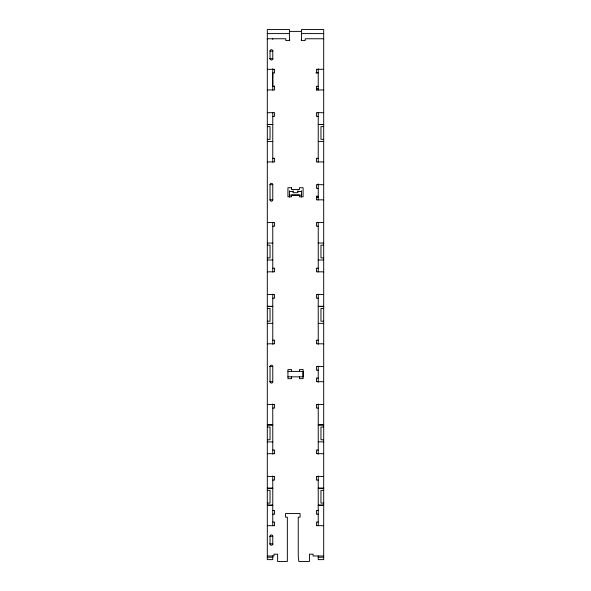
<?xml version="1.0" encoding="UTF-8"?>
<svg xmlns="http://www.w3.org/2000/svg" width="591" height="591" viewBox="0 0 591 591"><rect width="100%" height="100%" fill="white"/><g stroke="black" fill="none" stroke-linecap="round" stroke-linejoin="round"><path stroke-width="0.89" d="M267.309 39.309L267.309 38.762L285.785 38.762L285.785 40.58L289.42 40.58L289.42 29.55L267.309 29.55L267.309 559.625L272.769 559.633L272.769 555.828M315.853 72.907L317.677 72.479M289.42 31.397L301.543 31.397M267.309 33.606L289.42 33.606M301.543 33.606L323.691 33.606M323.691 38.762L305.178 38.762L305.178 40.58L301.543 40.58L301.543 29.55L323.691 29.55L323.691 559.625L318.231 559.633L318.231 555.828M289.42 40.099L289.871 40.099M301.092 40.099L301.543 40.099M269.865 51.122L272.769 51.122M269.865 58.701L272.769 58.701M267.309 69.31L274.586 69.31L274.586 72.944L272.769 72.944L272.769 86.316L274.586 86.316M323.691 69.31L316.414 69.31L316.414 72.944L318.231 72.944M318.231 86.316L316.414 86.316L316.414 90.15M272.769 86.589L274.586 86.589M316.414 88.731L318.231 88.731M267.309 89.95L274.586 89.95L274.586 85.983M316.414 89.95L323.691 89.95M267.309 112.689L274.586 112.689L274.586 116.324L272.769 116.324M323.691 112.689L316.414 112.689L316.414 116.324L318.231 116.324M267.309 124.465L272.769 124.465M318.231 124.465L323.691 124.465M267.309 124.538L272.769 124.538M318.231 124.538L323.691 124.538M267.309 126.614L270.035 126.614L270.035 139.35L267.309 139.35M323.691 126.614L320.965 126.614L320.965 139.35L323.691 139.35M267.309 141.426L272.769 141.5M318.231 141.426L323.691 141.5M272.769 158.307L274.586 158.307L274.586 161.941L267.309 161.941M318.231 158.307L316.414 158.307L316.414 161.941L323.691 161.941M269.865 184.68L272.769 184.68L272.769 199.832A1.367 1.367 0 0 1 271.402 201.199A1.367 1.367 0 0 1 270.035 199.832L270.035 184.68A1.367 1.367 0 0 1 271.402 183.313A1.367 1.367 0 0 1 272.769 184.68M323.691 184.68L316.414 184.68L316.414 188.315L318.231 188.315M289.42 191.477L293.055 191.477M297.908 191.477L301.543 191.477M289.42 195.156L301.543 195.156M318.231 196.197L316.414 196.197L316.414 199.832L323.691 199.832M316.769 197.357L318.15 197.357M269.865 199.832L272.769 199.832M267.309 222.563L274.586 222.563L274.586 226.205L272.769 226.205M323.691 222.563L316.414 222.563L316.414 226.205L318.231 226.205M267.309 243.086L272.769 243.086M318.231 243.012L323.691 243.086M267.309 245.162L270.035 245.162L270.035 257.898L267.309 257.898M323.691 245.162L320.965 245.162L320.965 257.898L323.691 257.898M267.309 259.974L272.769 259.974M318.231 259.974L323.691 259.974M272.769 268.188L274.586 268.188L274.586 271.823L267.309 271.823M318.231 268.188L316.414 268.188L316.414 271.823L323.691 271.823M267.309 294.554L274.586 294.554L274.586 298.196L272.769 298.196M323.691 294.554L316.414 294.554L316.414 298.196L318.231 298.196M267.309 306.33L272.769 306.33M318.231 306.33L323.691 306.33M267.309 306.411L272.769 306.411M318.231 306.411L323.691 306.411M267.309 308.487L270.035 308.487L270.035 321.216L267.309 321.216M323.691 308.487L320.965 308.487L320.965 321.216L323.691 321.216M267.309 323.366L272.769 323.292M318.231 323.366L323.691 323.366M272.769 340.172L274.586 340.172L274.586 343.814L267.309 343.814M318.231 340.172L316.414 340.172L316.414 343.814L323.691 343.814M269.695 366.546L272.769 366.546L272.769 381.705A1.367 1.367 0 0 1 271.402 383.064A1.367 1.367 0 0 1 270.035 381.705L270.035 366.546A1.367 1.367 0 0 1 271.402 365.186A1.367 1.367 0 0 1 272.769 366.546M323.691 366.546L316.414 366.546L316.414 370.188L318.231 370.188M287.92 371.399L303.08 371.399L303.08 376.851L287.92 376.851M318.231 378.063L316.414 378.063L316.414 381.705L323.691 381.705M269.695 381.705L272.769 381.705M267.309 404.436L274.586 404.436L274.586 408.071L272.769 408.071M323.691 404.436L316.414 404.436L316.414 408.071L318.231 408.071M267.309 424.877L272.769 424.877M318.231 424.877L323.691 424.877M267.309 424.959L272.769 424.959M318.231 424.959L323.691 424.959M267.309 427.034L270.035 427.034L270.035 439.763L267.309 439.763M323.691 427.034L320.965 427.034L320.965 439.763L323.691 439.763M267.309 441.913L272.769 441.913M318.231 441.839L323.691 441.839M272.769 450.054L274.586 450.054L274.586 453.696L267.309 453.696M318.231 450.054L316.414 450.054L316.414 453.696L323.691 453.696M267.309 476.427L274.586 476.427L274.586 480.062L272.769 480.062M323.691 476.427L316.414 476.427L316.414 480.062L318.231 480.062M267.309 488.203L272.769 488.203M318.231 488.203L323.691 488.203M267.309 488.277L272.769 488.277M318.231 488.277L323.691 488.277M267.309 490.353L270.035 490.353L270.035 503.089L267.309 503.089M323.691 490.353L320.965 490.353L320.965 503.089L323.691 503.089M267.309 505.165L272.769 505.165M318.231 505.165L323.691 505.165M267.309 505.239L272.769 505.239M318.231 505.239L323.691 505.239M272.769 510.528L274.586 510.528L274.586 514.163L272.769 514.163M318.231 510.528L316.414 510.528L316.414 514.163L318.231 514.163M272.769 522.045L274.586 522.045L274.586 525.68L267.309 525.68M318.231 522.045L316.414 522.045L316.414 525.68L323.691 525.68M269.695 536.288L272.769 536.288L272.769 544.555M269.695 543.868L272.769 543.868M267.309 555.991L273.98 555.991L273.98 554.173L277.615 554.173L277.615 561.45L287.344 561.45L287.344 517.191L285.527 517.191L285.527 513.557L300.073 513.557L300.073 517.191L298.256 517.191L298.256 555.991L298.832 561.45L309.44 561.45L309.44 554.173L313.082 554.173L313.082 555.991L323.691 555.991M267.309 557.21L272.769 557.21M318.231 557.21L323.691 557.21M318.231 68.852L318.231 90.179M318.231 112.689L318.231 162.17M318.231 183.927L318.231 200.061M318.231 222.563L318.231 272.052M318.231 294.104L318.231 344.265M318.231 366.095L318.231 382.155M318.231 403.978L318.231 454.147M318.231 475.969L318.231 525.68M301.543 190.716L301.543 197.106M299.452 371.399L299.452 369.574L303.094 369.574L303.094 378.668L299.452 378.668L299.452 376.851M297.908 190.716L297.908 192.696L293.055 192.696L293.055 190.716M291.57 371.399L291.57 369.574L287.935 369.574L287.935 378.668L291.57 378.668L291.57 376.851M289.42 190.716L289.42 197.106M272.769 38.762L272.769 39.309M272.769 50.442L272.769 59.381M272.769 68.755L272.769 78.344M272.769 79.63L272.769 90.179M272.769 112.438L272.769 162.17M272.769 222.46L272.769 272.052M272.769 294.104L272.769 344.309M272.769 403.941L272.769 454.147M272.769 475.969L272.769 525.68M270.035 58.701L270.035 51.04A1.367 1.367 0 0 1 271.402 49.674A1.367 1.367 0 0 1 272.769 51.04M272.769 58.62A1.367 1.367 0 0 1 271.402 59.987A1.367 1.367 0 0 1 270.035 58.62M272.769 536.288A1.367 1.367 0 0 0 271.402 534.929A1.367 1.367 0 0 0 270.035 536.288L270.035 544.097A1.027 1.027 0 0 0 270.264 544.732L270.781 545.116A1.64 1.64 0 0 0 272.023 545.109L272.54 544.739A1.027 1.027 0 0 0 272.769 544.097M291.57 187.709L287.935 187.709L287.935 196.803L291.57 196.803L291.57 194.986L299.452 194.986L299.452 196.803L303.094 196.803L303.094 187.709L299.452 187.709L299.452 189.526L291.57 189.526L291.57 187.709"/></g></svg>
